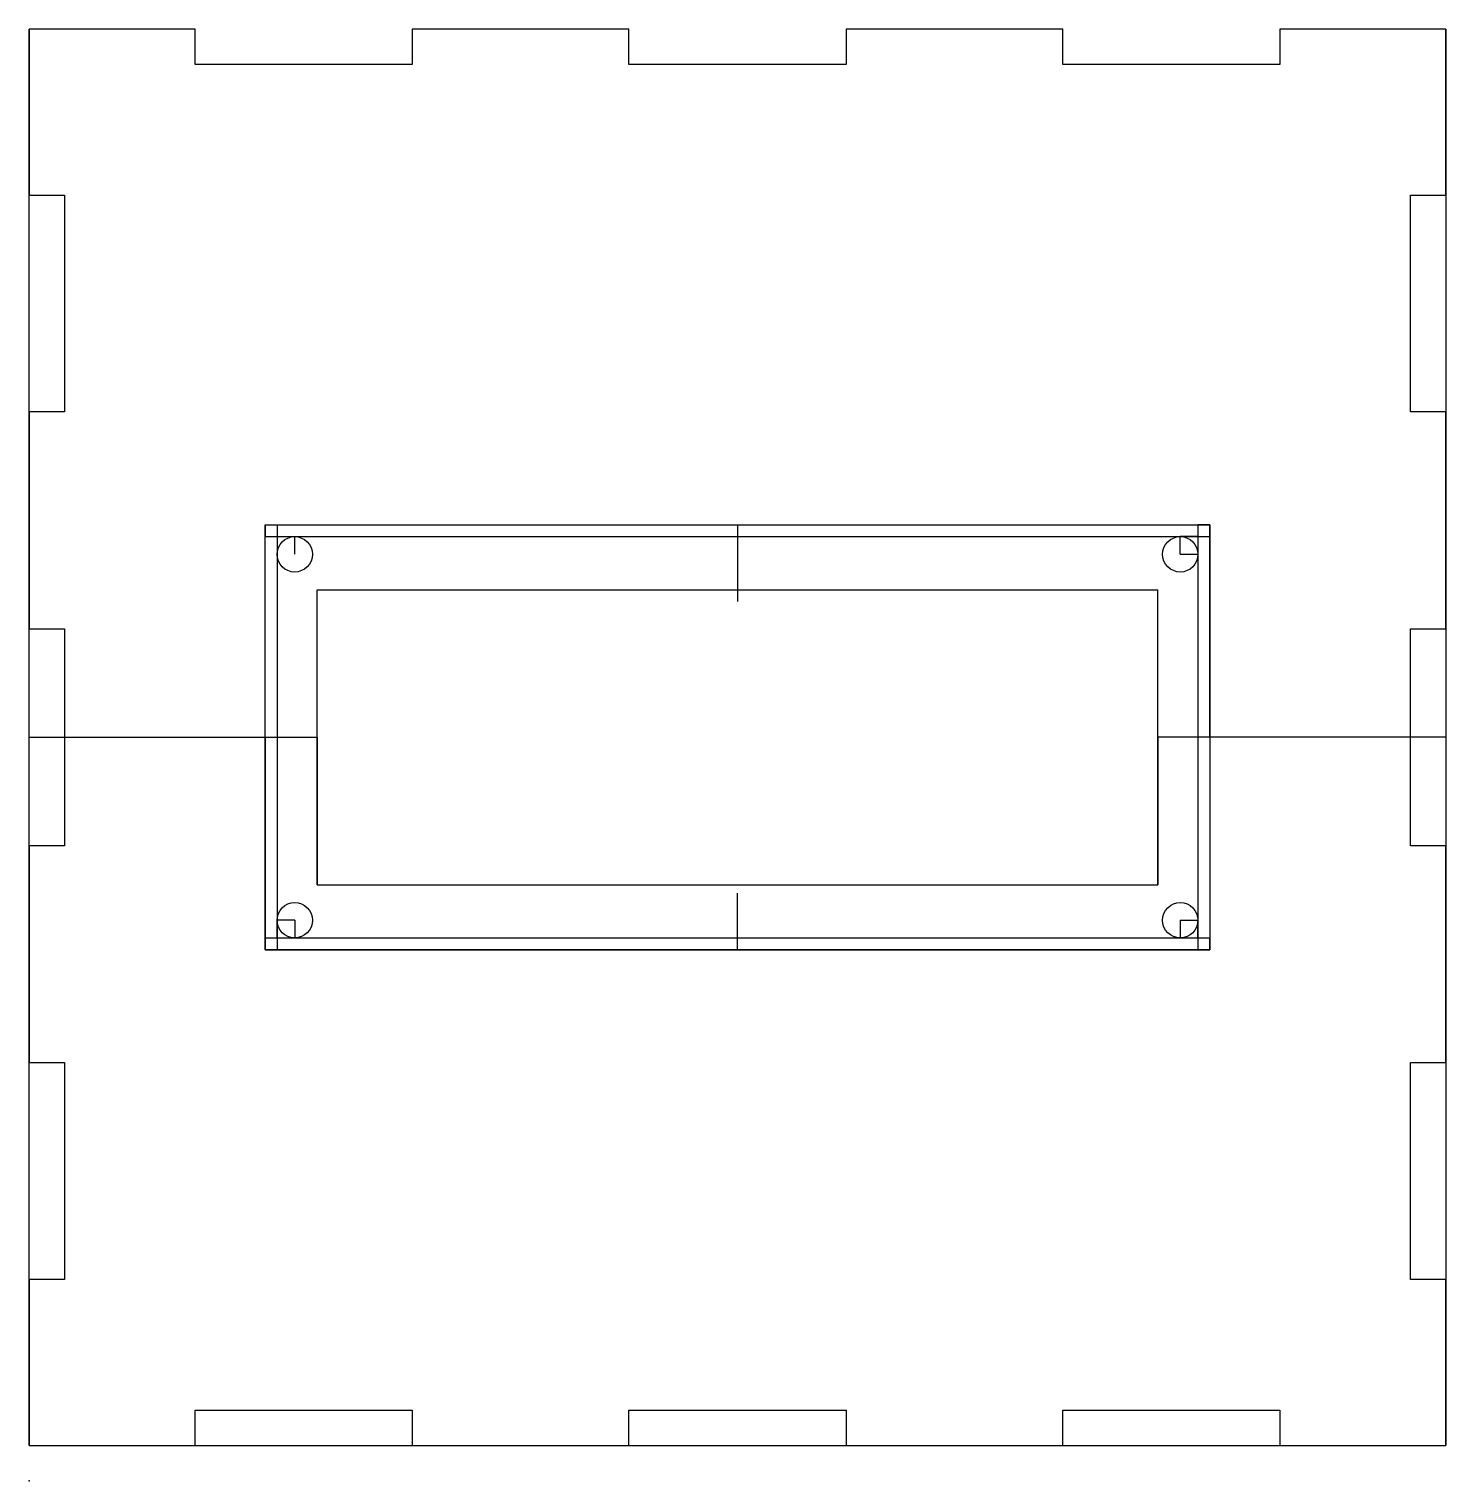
# Model space of a CAD drawing. Header units: centimetres. Extents: x 0 to 37, y 0 to 24.6.
# Drawn here: x 0 to 12, y 0 to 12.3 of the extents above; entities that cross this region are included whole.
import ezdxf

# ---------------------------------------------------------------- set-up
doc = ezdxf.new("R2010")
doc.units = ezdxf.units.CM
doc.header["$MEASUREMENT"] = 0
for name, color, linetype in [('Alarm Clock v7_box (5)', 7, 'Continuous'), ('Alarm Clock v7_Sketch10', 7, 'Continuous'), ('Alarm Clock v7_Sketch11', 7, 'Continuous'), ('Alarm Clock v7_Sketch8', 7, 'Continuous'), ('Alarm Clock v7_Sketch9', 7, 'Continuous')]:
    doc.layers.add(name, color=color, linetype=linetype)

msp = doc.modelspace()

# ---------------------------------------------------------------- linework, layer by layer
at = {"layer": 'Alarm Clock v7_box (5)'}
for p, q in [((0, 12.3), (0, 10.894)), ((1.406, 12.3), (0, 12.3)), ((1.406, 12), (1.406, 12.3)), ((5.081, 12.3), (3.244, 12.3)), ((3.244, 12.3), (3.244, 12)), ((5.081, 12), (5.081, 12.3)), ((6.919, 12.3), (6.919, 12)), ((8.756, 12.3), (6.919, 12.3)), ((8.756, 12), (8.756, 12.3)), ((12, 12.3), (10.594, 12.3)), ((10.594, 12.3), (10.594, 12)), ((12, 10.894), (12, 12.3)), ((3.244, 12), (1.406, 12)), ((6.919, 12), (5.081, 12)), ((10.594, 12), (8.756, 12)), ((0, 10.894), (0.3, 10.894)), ((0.3, 10.894), (0.3, 9.056)), ((11.7, 9.056), (11.7, 10.894)), ((11.7, 10.894), (12, 10.894)), ((0.3, 9.056), (0, 9.056)), ((0, 9.056), (0, 7.219)), ((12, 9.056), (11.7, 9.056)), ((12, 7.219), (12, 9.056)), ((0, 7.219), (0.3, 7.219)), ((0.3, 7.219), (0.3, 5.381)), ((11.7, 5.381), (11.7, 7.219)), ((11.7, 7.219), (12, 7.219)), ((0, 5.381), (0, 3.544)), ((0.3, 5.381), (0, 5.381)), ((12, 5.381), (11.7, 5.381)), ((12, 3.544), (12, 5.381)), ((0, 3.544), (0.3, 3.544)), ((0.3, 3.544), (0.3, 1.706)), ((11.7, 3.544), (12, 3.544)), ((11.7, 1.706), (11.7, 3.544)), ((0, 1.706), (0, 0.3)), ((0.3, 1.706), (0, 1.706)), ((12, 1.706), (11.7, 1.706)), ((12, 0.3), (12, 1.706)), ((1.406, 0.6), (3.244, 0.6)), ((1.406, 0.3), (1.406, 0.6)), ((3.244, 0.6), (3.244, 0.3)), ((5.081, 0.6), (6.919, 0.6)), ((5.081, 0.3), (5.081, 0.6)), ((6.919, 0.6), (6.919, 0.3)), ((8.756, 0.3), (8.756, 0.6)), ((8.756, 0.6), (10.594, 0.6)), ((10.594, 0.6), (10.594, 0.3)), ((0, 0.3), (1.406, 0.3)), ((3.244, 0.3), (5.081, 0.3)), ((6.919, 0.3), (8.756, 0.3)), ((10.594, 0.3), (12, 0.3))]:
    msp.add_line(p, q, dxfattribs=at)
msp.add_point((0, 0), dxfattribs=at)
at = {"layer": 'Alarm Clock v7_Sketch10'}
msp.add_point((0, 0), dxfattribs=at)
at = {"layer": 'Alarm Clock v7_Sketch11'}
msp.add_point((0, 0, 0.6), dxfattribs=at)
at = {"layer": 'Alarm Clock v7_Sketch8'}
msp.add_point((0, 0), dxfattribs=at)
at = {"layer": 'Alarm Clock v7_Sketch9'}
for p, q in [((1.406, 12.3), (0, 12.3)), ((0, 12.3), (0, 10.894)), ((0, 0.3), (0, 12.3)), ((1.406, 12), (1.406, 12.3)), ((5.081, 12.3), (3.244, 12.3)), ((3.244, 12.3), (3.244, 12)), ((5.081, 12), (5.081, 12.3)), ((8.756, 12.3), (6.919, 12.3)), ((6.919, 12.3), (6.919, 12)), ((8.756, 12), (8.756, 12.3)), ((12, 12.3), (10.594, 12.3)), ((10.594, 12.3), (10.594, 12)), ((12, 10.894), (12, 12.3)), ((12, 12.3), (12, 0.3)), ((3.244, 12), (1.406, 12)), ((6.919, 12), (5.081, 12)), ((10.594, 12), (8.756, 12)), ((0, 10.894), (0.3, 10.894)), ((0.3, 10.894), (0.3, 9.056)), ((11.7, 10.894), (12, 10.894)), ((11.7, 9.056), (11.7, 10.894)), ((0.3, 9.056), (0, 9.056)), ((0, 9.056), (0, 7.219)), ((12, 9.056), (11.7, 9.056)), ((12, 7.219), (12, 9.056)), ((2, 4.5), (2, 8.1)), ((2, 8.1), (2.1, 8.1)), ((2, 8.1), (10, 8.1)), ((2, 6.3), (2, 8.1)), ((2, 8.1), (10, 8.1)), ((2, 8.1), (2, 8)), ((2, 8), (10, 8)), ((2.1, 8.1), (2.1, 4.5)), ((2.1, 8), (2.25, 8)), ((2.25, 7.85), (2.25, 8)), ((6, 8.1), (6, 7.45)), ((9.9, 8), (9.75, 8)), ((9.75, 7.85), (9.75, 8)), ((9.9, 8.1), (9.9, 8)), ((10, 8.1), (9.9, 8.1)), ((9.9, 8), (9.9, 4.5)), ((9.9, 8), (9.9, 7.85)), ((10, 6.3), (10, 8.1)), ((10, 8.1), (10, 4.5)), ((9.75, 7.85), (9.9, 7.85)), ((2.44, 5.05), (2.44, 7.55)), ((2.44, 6.3), (2.44, 7.55)), ((2.44, 7.55), (9.56, 7.55)), ((9.56, 6.3), (9.56, 7.55)), ((9.56, 5.05), (9.56, 7.55)), ((0, 7.219), (0.3, 7.219)), ((0.3, 7.219), (0.3, 5.381)), ((11.7, 5.381), (11.7, 7.219)), ((11.7, 7.219), (12, 7.219)), ((0, 6.3), (2, 6.3)), ((2, 6.3), (2, 4.5)), ((2, 6.3), (2.44, 6.3)), ((2.44, 6.3), (2.44, 5.05)), ((9.56, 6.3), (9.56, 5.05)), ((10, 6.3), (9.56, 6.3)), ((12, 6.3), (10, 6.3)), ((10, 6.3), (10, 4.5)), ((0, 5.381), (0, 3.544)), ((0.3, 5.381), (0, 5.381)), ((12, 5.381), (11.7, 5.381)), ((12, 3.544), (12, 5.381)), ((2.44, 5.05), (9.56, 5.05)), ((6, 4.5), (6, 4.98)), ((2.25, 4.75), (2.1, 4.75)), ((2.1, 4.6), (2.1, 4.75)), ((2.25, 4.75), (2.25, 4.6)), ((9.75, 4.75), (9.75, 4.6)), ((9.75, 4.75), (9.9, 4.75)), ((9.9, 4.6), (9.9, 4.75)), ((2, 4.6), (10, 4.6)), ((2, 4.5), (2, 4.6)), ((10, 4.5), (10, 4.6)), ((10, 4.5), (2, 4.5)), ((2, 4.5), (10, 4.5)), ((0, 3.544), (0.3, 3.544)), ((0.3, 3.544), (0.3, 1.706)), ((11.7, 1.706), (11.7, 3.544)), ((11.7, 3.544), (12, 3.544)), ((0, 1.706), (0, 0.3)), ((0.3, 1.706), (0, 1.706)), ((12, 1.706), (11.7, 1.706)), ((12, 0.3), (12, 1.706)), ((1.406, 0.3), (1.406, 0.6)), ((1.406, 0.6), (3.244, 0.6)), ((3.244, 0.6), (3.244, 0.3)), ((5.081, 0.3), (5.081, 0.6)), ((5.081, 0.6), (6.919, 0.6)), ((6.919, 0.6), (6.919, 0.3)), ((8.756, 0.3), (8.756, 0.6)), ((8.756, 0.6), (10.594, 0.6)), ((10.594, 0.6), (10.594, 0.3)), ((0, 0.3), (1.406, 0.3)), ((0, 0.3), (12, 0.3)), ((3.244, 0.3), (5.081, 0.3)), ((6.919, 0.3), (8.756, 0.3)), ((10.594, 0.3), (12, 0.3))]:
    msp.add_line(p, q, dxfattribs=at)
for centre in [(2.25, 7.85), (9.75, 7.85), (2.25, 4.75), (9.75, 4.75)]:
    msp.add_circle(centre, 0.15, dxfattribs=at)
msp.add_point((0, 0), dxfattribs=at)

doc.saveas('drawing.dxf')
